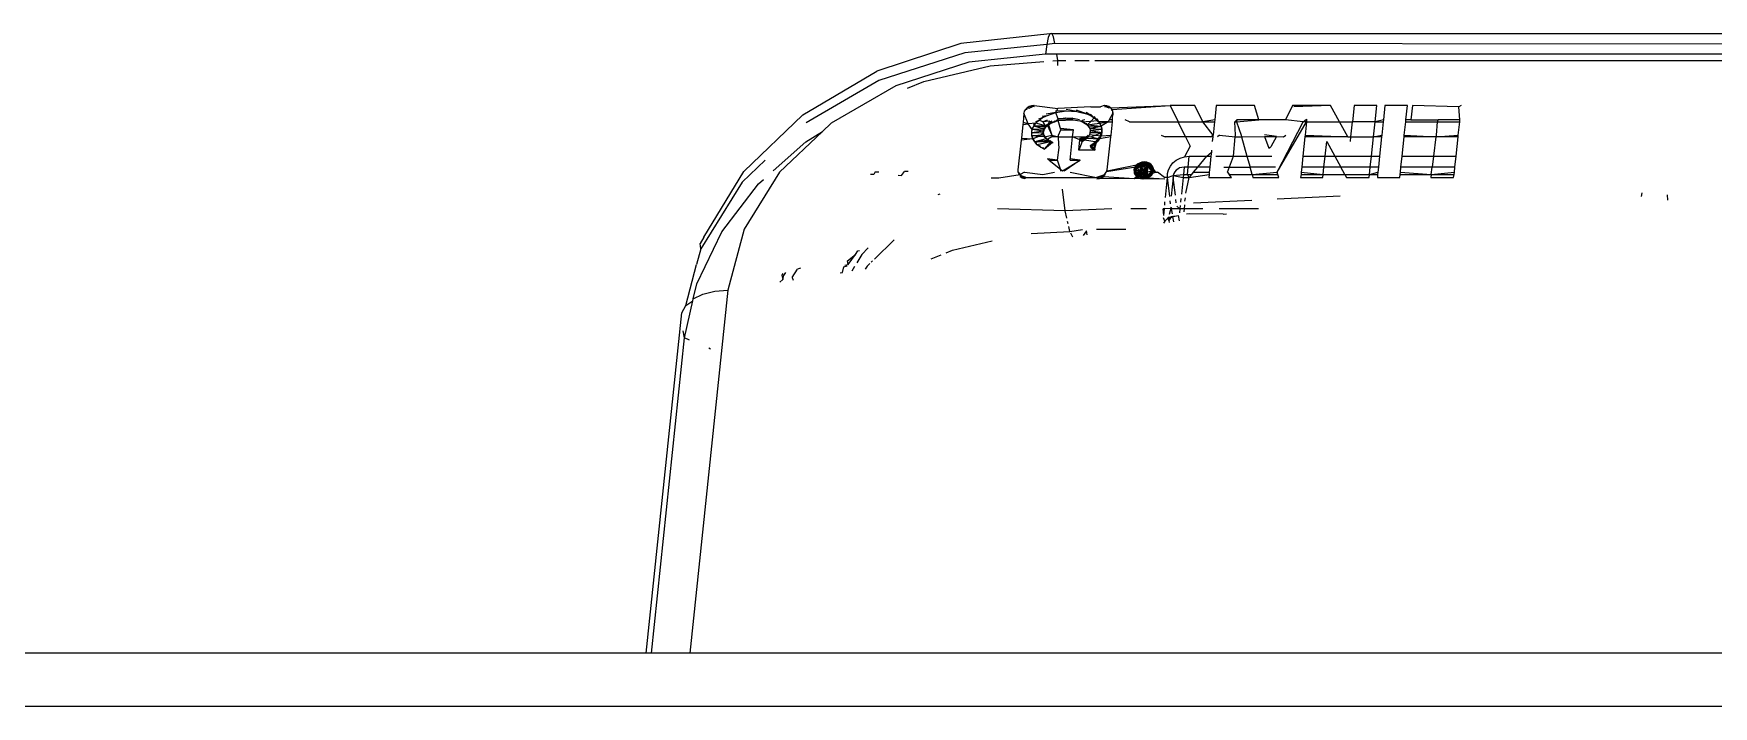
# Model space of a CAD drawing. Extents: x -4.2 to 4.2, y -5.7 to 5.7.
# Drawn here: x -3.01513 to -2.98676, y -1.44581 to -1.43443 of the extents above; entities that cross this region are included whole.
import ezdxf

# ---------------------------------------------------------------- set-up
doc = ezdxf.new("R2010")
doc.units = 0
doc.layers.get('0').update_dxf_attribs({"linetype": 'CONTINUOUS'})

msp = doc.modelspace()

# ---------------------------------------------------------------- linework, layer by layer
for p, q in [((-2.997966, -1.434437), (-2.999472, -1.434599)), ((-2.997995, -1.4345), (-2.998021, -1.434618)), ((-2.997966, -1.434437), (-2.997995, -1.4345)), ((-2.997936, -1.434433), (-2.997966, -1.434437)), ((-2.997907, -1.434488), (-2.997936, -1.434433)), ((-2.997936, -1.434433), (-2.979964, -1.434433)), ((-2.997882, -1.434598), (-2.997907, -1.434488)), ((-2.999472, -1.434599), (-3.000891, -1.435067)), ((-2.999404, -1.434758), (-3.000855, -1.435226)), ((-2.998021, -1.434618), (-2.999404, -1.434758)), ((-2.998043, -1.434782), (-2.999337, -1.434918)), ((-2.998021, -1.434618), (-2.998043, -1.434782)), ((-2.997851, -1.434782), (-2.998043, -1.434782)), ((-2.997882, -1.434598), (-2.998021, -1.434618)), ((-2.979964, -1.434618), (-2.997882, -1.434598)), ((-2.997833, -1.434888), (-2.997851, -1.434782)), ((-2.979964, -1.434782), (-2.997851, -1.434782)), ((-3.002141, -1.435805), (-3.000891, -1.435067)), ((-2.999337, -1.434918), (-3.00057, -1.435316)), ((-3.000095, -1.435245), (-2.998975, -1.434978)), ((-2.998975, -1.434978), (-2.998069, -1.434907)), ((-2.997918, -1.434895), (-2.997833, -1.434888)), ((-2.997834, -1.43497), (-2.997833, -1.434888)), ((-2.997833, -1.434888), (-2.9977, -1.434888)), ((-2.997547, -1.434888), (-2.997306, -1.434888)), ((-2.997208, -1.434888), (-2.979964, -1.434888)), ((-3.000855, -1.435226), (-3.002084, -1.43594)), ((-3.00057, -1.435316), (-3.00166, -1.43595)), ((-3.00037, -1.435358), (-3.000095, -1.435245)), ((-2.998381, -1.435715), (-2.9984, -1.435747)), ((-2.998352, -1.435688), (-2.998381, -1.435715)), ((-2.998353, -1.435717), (-2.998381, -1.435715)), ((-2.998316, -1.435667), (-2.998352, -1.435688)), ((-2.998352, -1.435688), (-2.998312, -1.435691)), ((-2.998312, -1.435691), (-2.998352, -1.435688)), ((-2.998316, -1.435667), (-2.998233, -1.43565)), ((-2.998276, -1.435654), (-2.998316, -1.435667)), ((-2.998272, -1.435678), (-2.998316, -1.435667)), ((-2.998272, -1.435678), (-2.998312, -1.435691)), ((-2.998233, -1.43565), (-2.998276, -1.435654)), ((-2.998229, -1.435673), (-2.998276, -1.435654)), ((-2.998233, -1.43565), (-2.998272, -1.435678)), ((-2.998233, -1.43565), (-2.997835, -1.4357)), ((-2.997867, -1.435766), (-2.997835, -1.4357)), ((-2.997274, -1.435673), (-2.997835, -1.4357)), ((-2.997512, -1.435749), (-2.997694, -1.435718)), ((-2.997349, -1.435789), (-2.997516, -1.435726)), ((-2.997274, -1.435673), (-2.997113, -1.435673)), ((-2.997051, -1.43565), (-2.997113, -1.435673)), ((-2.997006, -1.435678), (-2.997051, -1.43565)), ((-2.996972, -1.435667), (-2.997051, -1.43565)), ((-2.99701, -1.435654), (-2.997051, -1.43565)), ((-2.997006, -1.435678), (-2.997051, -1.43565)), ((-2.997006, -1.435678), (-2.997047, -1.435673)), ((-2.996972, -1.435667), (-2.99701, -1.435654)), ((-2.996968, -1.435691), (-2.99701, -1.435654)), ((-2.996968, -1.435691), (-2.997006, -1.435678)), ((-2.996941, -1.435688), (-2.997006, -1.435678)), ((-2.996941, -1.435688), (-2.996972, -1.435667)), ((-2.996954, -1.435691), (-2.996972, -1.435667)), ((-2.996941, -1.435688), (-2.995937, -1.43565)), ((-2.996918, -1.435715), (-2.996941, -1.435688)), ((-2.996914, -1.435739), (-2.996926, -1.435716)), ((-2.996918, -1.435715), (-2.995937, -1.43565)), ((-2.996905, -1.435747), (-2.996918, -1.435715)), ((-2.996901, -1.43577), (-2.996918, -1.435715)), ((-2.995517, -1.43565), (-2.995937, -1.43565)), ((-2.995937, -1.43565), (-2.995803, -1.435922)), ((-2.995384, -1.435922), (-2.995517, -1.43565)), ((-2.995157, -1.43565), (-2.995182, -1.435891)), ((-2.994515, -1.43565), (-2.995157, -1.43565)), ((-2.994437, -1.435891), (-2.994515, -1.43565)), ((-2.993871, -1.43565), (-2.993987, -1.435891)), ((-2.993229, -1.43565), (-2.993871, -1.43565)), ((-2.993229, -1.43565), (-2.993847, -1.435673)), ((-2.993078, -1.435922), (-2.993229, -1.43565)), ((-2.99283, -1.43565), (-2.992858, -1.435922)), ((-2.992449, -1.43565), (-2.99283, -1.43565)), ((-2.992477, -1.435922), (-2.992449, -1.43565)), ((-2.992312, -1.43565), (-2.992337, -1.435891)), ((-2.99193, -1.43565), (-2.992312, -1.43565)), ((-2.991956, -1.435891), (-2.99193, -1.43565)), ((-2.991845, -1.43565), (-2.99187, -1.435891)), ((-2.991063, -1.435673), (-2.991845, -1.43565)), ((-2.991025, -1.43565), (-2.991063, -1.435673)), ((-2.991044, -1.435891), (-2.991063, -1.435673)), ((-3.003137, -1.436762), (-3.002141, -1.435805)), ((-3.00166, -1.43595), (-3.001804, -1.436086)), ((-2.998422, -1.435968), (-2.998447, -1.436203)), ((-2.998419, -1.435937), (-2.998422, -1.435968)), ((-2.998422, -1.435968), (-2.998336, -1.435957)), ((-2.998409, -1.435781), (-2.998419, -1.435937)), ((-2.998336, -1.435957), (-2.998419, -1.435937)), ((-2.9984, -1.435747), (-2.998409, -1.435781)), ((-2.998336, -1.435957), (-2.998409, -1.435781)), ((-2.998204, -1.435949), (-2.998336, -1.435957)), ((-2.998264, -1.436053), (-2.998336, -1.435957)), ((-2.99824, -1.436), (-2.998268, -1.43603)), ((-2.998264, -1.436053), (-2.99824, -1.436)), ((-2.998204, -1.435949), (-2.998244, -1.435977)), ((-2.99824, -1.436), (-2.998204, -1.435949)), ((-2.998042, -1.435992), (-2.99824, -1.436)), ((-2.99806, -1.436048), (-2.99824, -1.436)), ((-2.998038, -1.436016), (-2.99824, -1.436)), ((-2.998155, -1.435902), (-2.998208, -1.435926)), ((-2.998204, -1.435949), (-2.998155, -1.435902)), ((-2.998042, -1.435992), (-2.998204, -1.435949)), ((-2.998096, -1.435858), (-2.998159, -1.435878)), ((-2.998155, -1.435902), (-2.998096, -1.435858)), ((-2.998123, -1.435906), (-2.998155, -1.435902)), ((-2.998079, -1.435925), (-2.998123, -1.435906)), ((-2.998027, -1.435821), (-2.9981, -1.435835)), ((-2.998096, -1.435858), (-2.998027, -1.435821)), ((-2.998013, -1.435894), (-2.998079, -1.435925)), ((-2.997974, -1.435911), (-2.998079, -1.435925)), ((-2.998042, -1.435992), (-2.998079, -1.435925)), ((-2.99806, -1.436048), (-2.998042, -1.435992)), ((-2.99806, -1.436048), (-2.998042, -1.435992)), ((-2.998042, -1.435992), (-2.997994, -1.435957)), ((-2.998042, -1.435992), (-2.998007, -1.435985)), ((-2.998038, -1.436016), (-2.998011, -1.435962)), ((-2.998038, -1.436016), (-2.998007, -1.435985)), ((-2.997867, -1.435766), (-2.998031, -1.435797)), ((-2.998027, -1.435821), (-2.997867, -1.435766)), ((-2.998007, -1.435985), (-2.997973, -1.435934)), ((-2.998007, -1.435985), (-2.997994, -1.435957)), ((-2.997969, -1.435958), (-2.998007, -1.435985)), ((-2.998007, -1.435985), (-2.997969, -1.435958)), ((-2.998007, -1.435985), (-2.997934, -1.436149)), ((-2.997974, -1.435911), (-2.997994, -1.435957)), ((-2.997994, -1.435957), (-2.997934, -1.436149)), ((-2.997974, -1.435911), (-2.99795, -1.435922)), ((-2.997974, -1.435911), (-2.997923, -1.435934)), ((-2.997969, -1.435958), (-2.997927, -1.43591)), ((-2.997969, -1.435958), (-2.997923, -1.435934)), ((-2.997923, -1.435934), (-2.997878, -1.435907)), ((-2.997923, -1.435934), (-2.997889, -1.435922)), ((-2.997889, -1.435922), (-2.997829, -1.435877)), ((-2.997889, -1.435922), (-2.997829, -1.435905)), ((-2.99769, -1.435741), (-2.997871, -1.435742)), ((-2.997867, -1.435766), (-2.99769, -1.435741)), ((-2.997829, -1.435877), (-2.997867, -1.435766)), ((-2.997575, -1.435891), (-2.997829, -1.435877)), ((-2.997829, -1.435905), (-2.997575, -1.435891)), ((-2.997782, -1.436059), (-2.997829, -1.435905)), ((-2.99782, -1.435874), (-2.997701, -1.435857)), ((-2.99758, -1.435861), (-2.99782, -1.435874)), ((-2.997755, -1.435876), (-2.997701, -1.435857)), ((-2.997701, -1.435857), (-2.99758, -1.435861)), ((-2.99769, -1.435741), (-2.997512, -1.435749)), ((-2.997683, -1.435878), (-2.99758, -1.435861)), ((-2.99758, -1.435861), (-2.997468, -1.435885)), ((-2.997575, -1.435891), (-2.997464, -1.435908)), ((-2.997512, -1.435749), (-2.997349, -1.435789)), ((-2.997464, -1.435908), (-2.99742, -1.435904)), ((-2.997464, -1.435908), (-2.99742, -1.435904)), ((-2.997464, -1.435908), (-2.997416, -1.435927)), ((-2.997379, -1.435891), (-2.99742, -1.435904)), ((-2.99742, -1.435904), (-2.997373, -1.435951)), ((-2.997416, -1.435927), (-2.997166, -1.4359)), ((-2.997416, -1.435927), (-2.997373, -1.435951)), ((-2.997416, -1.435927), (-2.997377, -1.435927)), ((-2.997373, -1.435951), (-2.997339, -1.435977)), ((-2.997373, -1.435951), (-2.997339, -1.435977)), ((-2.997373, -1.435951), (-2.997343, -1.435954)), ((-2.997278, -1.43582), (-2.997353, -1.435765)), ((-2.997349, -1.435789), (-2.997278, -1.43582)), ((-2.997339, -1.435977), (-2.997279, -1.435922)), ((-2.997339, -1.435977), (-2.997127, -1.435947)), ((-2.997339, -1.435977), (-2.997101, -1.435998)), ((-2.997339, -1.435977), (-2.997294, -1.436039)), ((-2.997339, -1.435977), (-2.997312, -1.436007)), ((-2.997312, -1.436007), (-2.997101, -1.435998)), ((-2.997312, -1.436007), (-2.997294, -1.436039)), ((-2.997294, -1.436039), (-2.997101, -1.435998)), ((-2.997217, -1.435857), (-2.997282, -1.435796)), ((-2.997279, -1.435922), (-2.997217, -1.435857)), ((-2.997278, -1.43582), (-2.997217, -1.435857)), ((-2.997166, -1.4359), (-2.997221, -1.435834)), ((-2.997217, -1.435857), (-2.997177, -1.435891)), ((-2.997177, -1.435891), (-2.997127, -1.435947)), ((-2.997149, -1.435922), (-2.997177, -1.435891)), ((-2.997127, -1.435947), (-2.99717, -1.435876)), ((-2.996983, -1.435922), (-2.997149, -1.435922)), ((-2.997101, -1.435998), (-2.997131, -1.435924)), ((-2.997127, -1.435947), (-2.996983, -1.435922)), ((-2.997127, -1.435947), (-2.997101, -1.435998)), ((-2.997088, -1.436051), (-2.997105, -1.435975)), ((-2.996983, -1.435922), (-2.997101, -1.435998)), ((-2.997101, -1.435998), (-2.997088, -1.436051)), ((-2.996966, -1.435891), (-2.996983, -1.435922)), ((-2.996983, -1.435922), (-2.996911, -1.435922)), ((-2.996903, -1.435781), (-2.996966, -1.435891)), ((-2.996908, -1.435891), (-2.996966, -1.435891)), ((-2.996935, -1.436149), (-2.996911, -1.435922)), ((-2.996911, -1.435922), (-2.996908, -1.435891)), ((-2.996908, -1.435891), (-2.996903, -1.435781)), ((-2.996903, -1.435781), (-2.996905, -1.435747)), ((-2.996899, -1.435804), (-2.996905, -1.435747)), ((-2.996623, -1.435922), (-2.996696, -1.435891)), ((-2.996623, -1.435922), (-2.995803, -1.435922)), ((-2.995803, -1.435922), (-2.995384, -1.435922)), ((-2.995676, -1.436181), (-2.995803, -1.435922)), ((-2.995182, -1.435891), (-2.995384, -1.435922)), ((-2.995384, -1.435922), (-2.995186, -1.435922)), ((-2.99521, -1.436149), (-2.995384, -1.435922)), ((-2.995186, -1.435922), (-2.99521, -1.436149)), ((-2.995182, -1.435891), (-2.995186, -1.435922)), ((-2.994846, -1.435922), (-2.994811, -1.435891)), ((-2.994846, -1.435922), (-2.994814, -1.435922)), ((-2.994835, -1.436149), (-2.994846, -1.435922)), ((-2.994814, -1.435922), (-2.994437, -1.435891)), ((-2.994811, -1.435891), (-2.994814, -1.435922)), ((-2.994814, -1.435922), (-2.994739, -1.436149)), ((-2.994437, -1.435891), (-2.994811, -1.435891)), ((-2.993987, -1.435891), (-2.994437, -1.435891)), ((-2.99413, -1.436778), (-2.993633, -1.435922)), ((-2.99413, -1.436778), (-2.993688, -1.435922)), ((-2.993688, -1.435922), (-2.993987, -1.435891)), ((-2.993688, -1.435922), (-2.993635, -1.435881)), ((-2.993633, -1.435922), (-2.993688, -1.435922)), ((-2.993633, -1.435922), (-2.993657, -1.436149)), ((-2.993635, -1.435881), (-2.993633, -1.435922)), ((-2.993633, -1.435922), (-2.993078, -1.435922)), ((-2.993078, -1.435922), (-2.992858, -1.435922)), ((-2.992935, -1.436181), (-2.993078, -1.435922)), ((-2.992885, -1.436181), (-2.992858, -1.435922)), ((-2.992477, -1.435922), (-2.992858, -1.435922)), ((-2.992504, -1.436181), (-2.992477, -1.435922)), ((-2.992337, -1.435891), (-2.992477, -1.435922)), ((-2.992477, -1.435922), (-2.99234, -1.435922)), ((-2.99234, -1.435922), (-2.992364, -1.436149)), ((-2.992337, -1.435891), (-2.99234, -1.435922)), ((-2.991983, -1.436149), (-2.991959, -1.435922)), ((-2.991959, -1.435922), (-2.991956, -1.435891)), ((-2.991959, -1.435922), (-2.991867, -1.435927)), ((-2.99187, -1.435891), (-2.991956, -1.435891)), ((-2.99187, -1.435891), (-2.991413, -1.435891)), ((-2.991867, -1.435927), (-2.991429, -1.435927)), ((-2.991429, -1.435927), (-2.991445, -1.436149)), ((-2.991413, -1.435891), (-2.991429, -1.435927)), ((-2.991429, -1.435927), (-2.991047, -1.435922)), ((-2.991044, -1.435891), (-2.991413, -1.435891)), ((-2.991071, -1.436149), (-2.991047, -1.435922)), ((-2.991047, -1.435922), (-2.991044, -1.435891)), ((-3.002639, -1.436752), (-3.00209, -1.436263)), ((-3.001804, -1.436086), (-3.002532, -1.436775)), ((-3.00209, -1.436263), (-3.001804, -1.436086)), ((-2.99845, -1.436234), (-2.998509, -1.436734)), ((-2.998447, -1.436203), (-2.99845, -1.436234)), ((-2.998254, -1.436214), (-2.99845, -1.436234)), ((-2.998447, -1.436203), (-2.998254, -1.436214)), ((-2.998264, -1.436053), (-2.998278, -1.436084)), ((-2.998278, -1.436084), (-2.998275, -1.436138)), ((-2.998274, -1.436108), (-2.998275, -1.436138)), ((-2.998274, -1.436108), (-2.998264, -1.436053)), ((-2.998073, -1.436081), (-2.998274, -1.436108)), ((-2.998271, -1.436162), (-2.998274, -1.436108)), ((-2.998076, -1.436115), (-2.998274, -1.436108)), ((-2.998071, -1.436149), (-2.998271, -1.436162)), ((-2.998254, -1.436214), (-2.998271, -1.436162)), ((-2.998152, -1.436172), (-2.998271, -1.436162)), ((-2.998271, -1.436162), (-2.998258, -1.436191)), ((-2.99806, -1.436048), (-2.998264, -1.436053)), ((-2.998073, -1.436081), (-2.998264, -1.436053)), ((-2.998152, -1.436172), (-2.998254, -1.436214)), ((-2.998224, -1.436264), (-2.998254, -1.436214)), ((-2.998254, -1.436214), (-2.998228, -1.436241)), ((-2.998032, -1.436211), (-2.998224, -1.436264)), ((-2.997999, -1.436239), (-2.998224, -1.436264)), ((-2.997959, -1.436263), (-2.998224, -1.436264)), ((-2.998181, -1.436311), (-2.998224, -1.436264)), ((-2.998224, -1.436264), (-2.998185, -1.436287)), ((-2.997959, -1.436263), (-2.998181, -1.436311)), ((-2.998076, -1.436115), (-2.998152, -1.436172)), ((-2.998056, -1.436181), (-2.998152, -1.436172)), ((-2.998071, -1.436149), (-2.99808, -1.436092)), ((-2.998076, -1.436115), (-2.998077, -1.436058)), ((-2.998076, -1.436115), (-2.99806, -1.436048)), ((-2.998076, -1.436115), (-2.998073, -1.436081)), ((-2.998056, -1.436181), (-2.998076, -1.436115)), ((-2.998071, -1.436149), (-2.998076, -1.436115)), ((-2.998056, -1.436181), (-2.998075, -1.436125)), ((-2.998073, -1.436081), (-2.998064, -1.436024)), ((-2.998073, -1.436081), (-2.99806, -1.436048)), ((-2.998056, -1.436181), (-2.998071, -1.436149)), ((-2.998063, -1.436387), (-2.997916, -1.43626)), ((-2.997959, -1.436263), (-2.998063, -1.436387)), ((-2.99806, -1.436048), (-2.998038, -1.436016)), ((-2.998032, -1.436211), (-2.99806, -1.436157)), ((-2.998056, -1.436181), (-2.997934, -1.436149)), ((-2.998032, -1.436211), (-2.998056, -1.436181)), ((-2.998032, -1.436211), (-2.998056, -1.436181)), ((-2.997999, -1.436239), (-2.998036, -1.436188)), ((-2.998003, -1.436215), (-2.998032, -1.436211)), ((-2.997999, -1.436239), (-2.998032, -1.436211)), ((-2.997937, -1.436181), (-2.998003, -1.436215)), ((-2.997959, -1.436263), (-2.998003, -1.436215)), ((-2.997959, -1.436263), (-2.998003, -1.436215)), ((-2.997959, -1.436263), (-2.997999, -1.436239)), ((-2.997912, -1.436284), (-2.997963, -1.43624)), ((-2.997912, -1.436284), (-2.997959, -1.436263)), ((-2.997912, -1.436284), (-2.997959, -1.436263)), ((-2.997934, -1.436149), (-2.997937, -1.436181)), ((-2.997821, -1.436181), (-2.997937, -1.436181)), ((-2.997934, -1.436149), (-2.997821, -1.436181)), ((-2.997821, -1.436149), (-2.997782, -1.436059)), ((-2.997821, -1.436181), (-2.997821, -1.436149)), ((-2.997817, -1.436306), (-2.997821, -1.436181)), ((-2.997821, -1.436181), (-2.997583, -1.436181)), ((-2.99757, -1.436059), (-2.997786, -1.436035)), ((-2.997782, -1.436059), (-2.99757, -1.436059)), ((-2.997624, -1.436571), (-2.997583, -1.436181)), ((-2.997583, -1.436181), (-2.99757, -1.436059)), ((-2.997583, -1.436181), (-2.997315, -1.436172)), ((-2.997462, -1.43623), (-2.997583, -1.436181)), ((-2.99748, -1.436402), (-2.997462, -1.43623)), ((-2.997423, -1.436257), (-2.99748, -1.436402)), ((-2.997347, -1.436179), (-2.997466, -1.436207)), ((-2.997423, -1.436257), (-2.997466, -1.436207)), ((-2.997427, -1.436233), (-2.997466, -1.436207)), ((-2.997384, -1.436208), (-2.997466, -1.436207)), ((-2.997462, -1.43623), (-2.997423, -1.436257)), ((-2.997462, -1.43623), (-2.997423, -1.436257)), ((-2.997384, -1.436208), (-2.997427, -1.436233)), ((-2.99738, -1.436231), (-2.997427, -1.436233)), ((-2.997423, -1.436257), (-2.99738, -1.436231)), ((-2.99738, -1.436231), (-2.997423, -1.436257)), ((-2.997347, -1.436179), (-2.997384, -1.436208)), ((-2.997343, -1.436203), (-2.997384, -1.436208)), ((-2.99738, -1.436231), (-2.997315, -1.436172)), ((-2.997343, -1.436203), (-2.99738, -1.436231)), ((-2.99738, -1.436231), (-2.99717, -1.436263)), ((-2.997319, -1.436148), (-2.997347, -1.436179)), ((-2.997315, -1.436172), (-2.997347, -1.436179)), ((-2.997315, -1.436172), (-2.997343, -1.436203)), ((-2.997343, -1.436203), (-2.99713, -1.436213)), ((-2.997296, -1.436139), (-2.997315, -1.436172)), ((-2.997296, -1.436139), (-2.997315, -1.436172)), ((-2.997315, -1.436172), (-2.997276, -1.436181)), ((-2.997285, -1.436072), (-2.997296, -1.436139)), ((-2.997286, -1.436106), (-2.997296, -1.436139)), ((-2.997296, -1.436139), (-2.9972, -1.436149)), ((-2.997294, -1.436039), (-2.997088, -1.436051)), ((-2.997294, -1.436039), (-2.997285, -1.436072)), ((-2.997294, -1.436039), (-2.997285, -1.436072)), ((-2.997288, -1.436327), (-2.997226, -1.436286)), ((-2.997285, -1.436072), (-2.997286, -1.436106)), ((-2.997286, -1.436106), (-2.997088, -1.436106)), ((-2.997285, -1.436072), (-2.997088, -1.436051)), ((-2.997285, -1.436072), (-2.997088, -1.436106)), ((-2.997284, -1.436351), (-2.997226, -1.436286)), ((-2.997276, -1.436181), (-2.9972, -1.436149)), ((-2.997276, -1.436181), (-2.99713, -1.436213)), ((-2.997226, -1.436286), (-2.997174, -1.436239)), ((-2.997226, -1.436286), (-2.997213, -1.436378)), ((-2.997222, -1.436309), (-2.997174, -1.436239)), ((-2.99717, -1.436263), (-2.997222, -1.436309)), ((-2.997174, -1.436239), (-2.997213, -1.436378)), ((-2.9972, -1.436149), (-2.997088, -1.436106)), ((-2.9972, -1.436149), (-2.997102, -1.43616)), ((-2.997174, -1.436239), (-2.997134, -1.436189)), ((-2.99717, -1.436263), (-2.997134, -1.436189)), ((-2.99713, -1.436213), (-2.99717, -1.436263)), ((-2.99713, -1.436213), (-2.997106, -1.436136)), ((-2.997102, -1.43616), (-2.99713, -1.436213)), ((-2.996938, -1.436181), (-2.99713, -1.436213)), ((-2.997106, -1.436136), (-2.997092, -1.436082)), ((-2.997102, -1.43616), (-2.997092, -1.436082)), ((-2.997088, -1.436106), (-2.997102, -1.43616)), ((-2.997102, -1.43616), (-2.996935, -1.436149)), ((-2.997088, -1.436106), (-2.997092, -1.436028)), ((-2.997088, -1.436051), (-2.997088, -1.436106)), ((-2.997002, -1.436734), (-2.996938, -1.436181)), ((-2.996938, -1.436181), (-2.996935, -1.436149)), ((-2.996091, -1.436149), (-2.996018, -1.436181)), ((-2.995676, -1.436181), (-2.996018, -1.436181)), ((-2.995676, -1.436181), (-2.995599, -1.436338)), ((-2.995257, -1.436181), (-2.995676, -1.436181)), ((-2.995257, -1.436181), (-2.99521, -1.436149)), ((-2.995213, -1.436181), (-2.995257, -1.436181)), ((-2.995221, -1.436255), (-2.995213, -1.436181)), ((-2.995213, -1.436181), (-2.99521, -1.436149)), ((-2.995102, -1.436149), (-2.995137, -1.436181)), ((-2.995102, -1.436149), (-2.994838, -1.436181)), ((-2.994869, -1.436506), (-2.994838, -1.436181)), ((-2.994838, -1.436181), (-2.994835, -1.436149)), ((-2.994838, -1.436181), (-2.99473, -1.436181)), ((-2.994739, -1.436149), (-2.99473, -1.436181)), ((-2.99473, -1.436181), (-2.994342, -1.43617)), ((-2.99473, -1.436181), (-2.994639, -1.436506)), ((-2.994142, -1.43617), (-2.994345, -1.436147)), ((-2.994342, -1.43617), (-2.994142, -1.43617)), ((-2.994342, -1.43617), (-2.994269, -1.436368)), ((-2.994142, -1.43617), (-2.994239, -1.436345)), ((-2.994142, -1.43617), (-2.994025, -1.436181)), ((-2.994025, -1.436181), (-2.993984, -1.436149)), ((-2.99366, -1.436181), (-2.993694, -1.436506)), ((-2.993657, -1.436149), (-2.99366, -1.436181)), ((-2.992935, -1.436181), (-2.99366, -1.436181)), ((-2.993657, -1.436149), (-2.992935, -1.436181)), ((-2.993319, -1.436506), (-2.993293, -1.436259)), ((-2.993293, -1.436259), (-2.993156, -1.436506)), ((-2.992935, -1.436181), (-2.992885, -1.436181)), ((-2.992893, -1.436255), (-2.992885, -1.436181)), ((-2.992885, -1.436181), (-2.992504, -1.436181)), ((-2.992538, -1.436506), (-2.992504, -1.436181)), ((-2.992504, -1.436181), (-2.992364, -1.436149)), ((-2.992367, -1.436181), (-2.992504, -1.436181)), ((-2.992367, -1.436181), (-2.992401, -1.436506)), ((-2.992364, -1.436149), (-2.992367, -1.436181)), ((-2.99202, -1.436506), (-2.991986, -1.436181)), ((-2.991986, -1.436181), (-2.991983, -1.436149)), ((-2.991449, -1.436181), (-2.991986, -1.436181)), ((-2.991983, -1.436149), (-2.991449, -1.436181)), ((-2.991449, -1.436181), (-2.991489, -1.436506)), ((-2.991449, -1.436181), (-2.991071, -1.436149)), ((-2.991445, -1.436149), (-2.991449, -1.436181)), ((-2.991074, -1.436181), (-2.991449, -1.436181)), ((-2.991108, -1.436506), (-2.991074, -1.436181)), ((-2.991074, -1.436181), (-2.991071, -1.436149)), ((-3.002775, -1.436575), (-3.003163, -1.436942)), ((-2.998127, -1.436352), (-2.998181, -1.436311)), ((-2.998181, -1.436311), (-2.998131, -1.436328)), ((-2.998063, -1.436387), (-2.998127, -1.436352)), ((-2.998127, -1.436352), (-2.998067, -1.436364)), ((-2.99798, -1.436571), (-2.998009, -1.436548)), ((-2.997836, -1.436571), (-2.998009, -1.436548)), ((-2.99798, -1.436571), (-2.997836, -1.436571)), ((-2.99798, -1.436571), (-2.997787, -1.436727)), ((-2.997836, -1.436571), (-2.997813, -1.436356)), ((-2.997787, -1.436727), (-2.997836, -1.436571)), ((-2.997813, -1.436356), (-2.997817, -1.436306)), ((-2.997755, -1.436753), (-2.997454, -1.436571)), ((-2.997454, -1.436571), (-2.997726, -1.436758)), ((-2.997454, -1.436571), (-2.997628, -1.436548)), ((-2.997624, -1.436571), (-2.997454, -1.436571)), ((-2.997209, -1.436402), (-2.99748, -1.436402)), ((-2.997209, -1.436402), (-2.997288, -1.436327)), ((-2.997213, -1.436378), (-2.997288, -1.436327)), ((-2.997222, -1.436309), (-2.997284, -1.436351)), ((-2.997284, -1.436351), (-2.997209, -1.436402)), ((-2.997222, -1.436309), (-2.997209, -1.436402)), ((-2.995889, -1.43662), (-2.995834, -1.436574)), ((-2.995834, -1.436574), (-2.995767, -1.436537)), ((-2.995767, -1.436537), (-2.995692, -1.436514)), ((-2.995599, -1.436338), (-2.995692, -1.436514)), ((-2.995692, -1.436514), (-2.995614, -1.436506)), ((-2.995632, -1.436691), (-2.995614, -1.436506)), ((-2.995614, -1.436506), (-2.995319, -1.436506)), ((-2.99547, -1.436691), (-2.995319, -1.436506)), ((-2.995319, -1.436506), (-2.99524, -1.436438)), ((-2.995319, -1.436506), (-2.995247, -1.436506)), ((-2.995247, -1.436506), (-2.995266, -1.436691)), ((-2.99524, -1.436438), (-2.995247, -1.436506)), ((-2.995236, -1.436406), (-2.99524, -1.436438)), ((-2.995163, -1.436506), (-2.994869, -1.436506)), ((-2.994966, -1.436778), (-2.994869, -1.436506)), ((-2.994869, -1.436506), (-2.994639, -1.436506)), ((-2.994639, -1.436506), (-2.994222, -1.436506)), ((-2.994639, -1.436506), (-2.994588, -1.436691)), ((-2.994269, -1.436368), (-2.994239, -1.436345)), ((-2.993694, -1.436506), (-2.993713, -1.436691)), ((-2.993694, -1.436506), (-2.993319, -1.436506)), ((-2.993339, -1.436691), (-2.993319, -1.436506)), ((-2.993319, -1.436506), (-2.993156, -1.436506)), ((-2.993156, -1.436506), (-2.992538, -1.436506)), ((-2.993156, -1.436506), (-2.993053, -1.436691)), ((-2.992558, -1.436691), (-2.992538, -1.436506)), ((-2.992538, -1.436506), (-2.992401, -1.436506)), ((-2.992401, -1.436506), (-2.99242, -1.436691)), ((-2.992039, -1.436691), (-2.99202, -1.436506)), ((-2.99202, -1.436506), (-2.991489, -1.436506)), ((-2.991489, -1.436506), (-2.991512, -1.436691)), ((-2.991489, -1.436506), (-2.991108, -1.436506)), ((-2.991127, -1.436691), (-2.991108, -1.436506)), ((-3.003811, -1.437874), (-3.003137, -1.436762)), ((-3.002532, -1.436775), (-3.003127, -1.437737)), ((-3.000937, -1.436817), (-3.000998, -1.436815)), ((-3.000916, -1.436768), (-3.000937, -1.436817)), ((-3.000916, -1.436768), (-3.000853, -1.436768)), ((-3.00053, -1.436828), (-3.00047, -1.436829)), ((-3.00047, -1.436829), (-3.000423, -1.436766)), ((-3.00036, -1.436766), (-3.000423, -1.436766)), ((-2.99883, -1.436872), (-2.99847, -1.436813)), ((-2.998509, -1.436734), (-2.998507, -1.436768)), ((-2.998507, -1.436768), (-2.998494, -1.436799)), ((-2.998507, -1.436768), (-2.99847, -1.436813)), ((-2.998494, -1.436799), (-2.99847, -1.436813)), ((-2.998494, -1.436799), (-2.998471, -1.436826)), ((-2.998471, -1.436826), (-2.99836, -1.436865)), ((-2.998471, -1.436826), (-2.99844, -1.436847)), ((-2.998395, -1.436778), (-2.99847, -1.436813)), ((-2.99847, -1.436813), (-2.998467, -1.43685)), ((-2.99847, -1.436813), (-2.998436, -1.436871)), ((-2.998467, -1.43685), (-2.99844, -1.436847)), ((-2.998467, -1.43685), (-2.998436, -1.436871)), ((-2.99844, -1.436847), (-2.99836, -1.436865)), ((-2.99844, -1.436847), (-2.998402, -1.43686)), ((-2.998436, -1.436871), (-2.998402, -1.43686)), ((-2.998436, -1.436871), (-2.99836, -1.436865)), ((-2.998402, -1.43686), (-2.99836, -1.436865)), ((-2.998398, -1.436884), (-2.99836, -1.436865)), ((-2.998398, -1.436884), (-2.99836, -1.436865)), ((-2.998395, -1.436778), (-2.998084, -1.436813)), ((-2.99836, -1.436865), (-2.997178, -1.436865)), ((-2.998084, -1.436813), (-2.997891, -1.436778)), ((-2.997785, -1.436758), (-2.997787, -1.436727)), ((-2.997787, -1.436727), (-2.997755, -1.436753)), ((-2.997626, -1.436778), (-2.997178, -1.436865)), ((-2.99706, -1.436826), (-2.997178, -1.436865)), ((-2.997095, -1.436847), (-2.997178, -1.436865)), ((-2.997178, -1.436865), (-2.997136, -1.43686)), ((-2.997132, -1.436884), (-2.997178, -1.436865)), ((-2.997132, -1.436884), (-2.997178, -1.436865)), ((-2.997136, -1.43686), (-2.997095, -1.436847)), ((-2.997091, -1.436871), (-2.997136, -1.43686)), ((-2.997095, -1.436847), (-2.99706, -1.436826)), ((-2.997056, -1.43685), (-2.997095, -1.436847)), ((-2.997091, -1.436871), (-2.997056, -1.43685)), ((-2.99706, -1.436826), (-2.997031, -1.436799)), ((-2.997027, -1.436823), (-2.99706, -1.436826)), ((-2.997056, -1.43685), (-2.997031, -1.436799)), ((-2.997056, -1.43685), (-2.996544, -1.436884)), ((-2.997031, -1.436799), (-2.997012, -1.436768)), ((-2.996515, -1.436692), (-2.997012, -1.436768)), ((-2.997012, -1.436768), (-2.997002, -1.436734)), ((-2.996451, -1.436644), (-2.996998, -1.436757)), ((-2.996539, -1.4367), (-2.996548, -1.436734)), ((-2.996513, -1.436706), (-2.996548, -1.436734)), ((-2.996518, -1.436762), (-2.996548, -1.436734)), ((-2.996548, -1.436734), (-2.996546, -1.436768)), ((-2.996546, -1.436768), (-2.996508, -1.436788)), ((-2.996546, -1.436768), (-2.996533, -1.436799)), ((-2.996535, -1.436723), (-2.996544, -1.436757)), ((-2.996544, -1.436757), (-2.996542, -1.436791)), ((-2.996544, -1.436884), (-2.996506, -1.43685)), ((-2.996542, -1.436791), (-2.996529, -1.436823)), ((-2.996519, -1.436668), (-2.996539, -1.4367)), ((-2.996539, -1.4367), (-2.996496, -1.43668)), ((-2.996515, -1.436692), (-2.996535, -1.436723)), ((-2.996533, -1.436799), (-2.996489, -1.43681)), ((-2.996533, -1.436799), (-2.99651, -1.436826)), ((-2.996529, -1.436823), (-2.996506, -1.43685)), ((-2.996513, -1.436706), (-2.99652, -1.436734)), ((-2.99652, -1.436734), (-2.996514, -1.436785)), ((-2.99652, -1.436734), (-2.996518, -1.436762)), ((-2.996491, -1.436641), (-2.996519, -1.436668)), ((-2.996519, -1.436668), (-2.996473, -1.436657)), ((-2.996519, -1.436668), (-2.996487, -1.436665)), ((-2.996518, -1.436762), (-2.996504, -1.436811)), ((-2.996518, -1.436762), (-2.996508, -1.436788)), ((-2.996513, -1.436706), (-2.996516, -1.436757)), ((-2.996509, -1.436729), (-2.996516, -1.436757)), ((-2.996439, -1.436762), (-2.996516, -1.436757)), ((-2.996516, -1.436757), (-2.996514, -1.436785)), ((-2.996421, -1.436771), (-2.996516, -1.436757)), ((-2.996487, -1.436665), (-2.996515, -1.436692)), ((-2.996514, -1.436785), (-2.996439, -1.436762)), ((-2.996455, -1.436783), (-2.996514, -1.436785)), ((-2.996514, -1.436785), (-2.996504, -1.436811)), ((-2.996496, -1.43668), (-2.996513, -1.436706)), ((-2.99651, -1.436826), (-2.996463, -1.436828)), ((-2.99651, -1.436826), (-2.996478, -1.436847)), ((-2.996496, -1.43668), (-2.996509, -1.436729)), ((-2.996492, -1.436703), (-2.996509, -1.436729)), ((-2.996509, -1.436729), (-2.996421, -1.436771)), ((-2.996508, -1.436788), (-2.996485, -1.436834)), ((-2.996508, -1.436788), (-2.996489, -1.43681)), ((-2.996478, -1.436847), (-2.996506, -1.43685)), ((-2.996506, -1.43685), (-2.996475, -1.436871)), ((-2.996504, -1.436811), (-2.996455, -1.436783)), ((-2.996432, -1.436804), (-2.996504, -1.436811)), ((-2.996454, -1.436804), (-2.996504, -1.436811)), ((-2.996504, -1.436811), (-2.996485, -1.436834)), ((-2.996473, -1.436657), (-2.996496, -1.43668)), ((-2.996473, -1.436657), (-2.996492, -1.436703)), ((-2.996469, -1.436681), (-2.996492, -1.436703)), ((-2.996492, -1.436703), (-2.996449, -1.436688)), ((-2.996492, -1.436703), (-2.996421, -1.436771)), ((-2.996455, -1.436621), (-2.996491, -1.436641)), ((-2.996491, -1.436641), (-2.996443, -1.43664)), ((-2.996491, -1.436641), (-2.996451, -1.436644)), ((-2.996489, -1.43681), (-2.996459, -1.436851)), ((-2.996489, -1.43681), (-2.996463, -1.436828)), ((-2.99641, -1.436631), (-2.996487, -1.436665)), ((-2.996451, -1.436644), (-2.996487, -1.436665)), ((-2.996485, -1.436834), (-2.996432, -1.436804)), ((-2.996415, -1.436813), (-2.996485, -1.436834)), ((-2.996431, -1.436825), (-2.996485, -1.436834)), ((-2.996485, -1.436834), (-2.996459, -1.436851)), ((-2.996478, -1.436847), (-2.996431, -1.436838)), ((-2.996478, -1.436847), (-2.996441, -1.43686)), ((-2.996441, -1.43686), (-2.996475, -1.436871)), ((-2.996443, -1.43664), (-2.996473, -1.436657)), ((-2.996443, -1.43664), (-2.996469, -1.436681)), ((-2.996439, -1.436663), (-2.996469, -1.436681)), ((-2.996469, -1.436681), (-2.996423, -1.436688)), ((-2.996463, -1.436828), (-2.996427, -1.436862)), ((-2.996463, -1.436828), (-2.996431, -1.436838)), ((-2.99646, -1.436772), (-2.996433, -1.436754)), ((-2.99646, -1.436772), (-2.996429, -1.436787)), ((-2.996454, -1.436804), (-2.99646, -1.436772)), ((-2.996432, -1.436804), (-2.99646, -1.436772)), ((-2.996459, -1.436851), (-2.996415, -1.436813)), ((-2.996459, -1.436851), (-2.996427, -1.436862)), ((-2.996414, -1.436607), (-2.996455, -1.436621)), ((-2.996455, -1.436621), (-2.996409, -1.436629)), ((-2.996455, -1.436621), (-2.99641, -1.436631)), ((-2.996427, -1.436733), (-2.996455, -1.436751)), ((-2.996455, -1.436751), (-2.996414, -1.436745)), ((-2.996455, -1.436783), (-2.996455, -1.436751)), ((-2.996439, -1.436762), (-2.996455, -1.436783)), ((-2.996453, -1.436664), (-2.996405, -1.436727)), ((-2.996453, -1.436664), (-2.996427, -1.436733)), ((-2.996421, -1.436771), (-2.996453, -1.436664)), ((-2.99641, -1.436631), (-2.996451, -1.436644)), ((-2.996449, -1.436688), (-2.996427, -1.436664)), ((-2.996449, -1.436688), (-2.996421, -1.436771)), ((-2.996409, -1.436629), (-2.996443, -1.43664)), ((-2.996441, -1.43686), (-2.996397, -1.436842)), ((-2.996441, -1.43686), (-2.996399, -1.436865)), ((-2.996409, -1.436629), (-2.996439, -1.436663)), ((-2.996405, -1.436653), (-2.996439, -1.436663)), ((-2.996305, -1.436663), (-2.996439, -1.436663)), ((-2.996439, -1.436663), (-2.996333, -1.436688)), ((-2.996439, -1.436663), (-2.996423, -1.436688)), ((-2.996439, -1.436762), (-2.996427, -1.436733)), ((-2.996439, -1.436772), (-2.996432, -1.436804)), ((-2.996399, -1.436865), (-2.996437, -1.436884)), ((-2.996433, -1.436754), (-2.996434, -1.436786)), ((-2.996434, -1.436786), (-2.996341, -1.436768)), ((-2.996434, -1.436786), (-2.996346, -1.436813)), ((-2.996432, -1.436804), (-2.996346, -1.436813)), ((-2.996431, -1.436825), (-2.996429, -1.436787)), ((-2.996431, -1.436838), (-2.996393, -1.436866)), ((-2.996431, -1.436838), (-2.996397, -1.436842)), ((-2.996429, -1.436787), (-2.996415, -1.436813)), ((-2.996429, -1.436787), (-2.99635, -1.43679)), ((-2.996405, -1.436727), (-2.996427, -1.436664)), ((-2.996421, -1.436771), (-2.996427, -1.436733)), ((-2.996427, -1.436862), (-2.996415, -1.436813)), ((-2.996427, -1.436862), (-2.996358, -1.436862)), ((-2.996427, -1.436862), (-2.996393, -1.436866)), ((-2.996401, -1.43675), (-2.996423, -1.436688)), ((-2.996423, -1.436688), (-2.996405, -1.436727)), ((-2.996423, -1.436688), (-2.996333, -1.436688)), ((-2.996421, -1.436771), (-2.996414, -1.436745)), ((-2.996421, -1.436771), (-2.996341, -1.436768)), ((-2.996417, -1.436805), (-2.99635, -1.43679)), ((-2.996417, -1.436805), (-2.99633, -1.436805)), ((-2.996326, -1.436828), (-2.996417, -1.436805)), ((-2.996415, -1.436813), (-2.99635, -1.43679)), ((-2.996346, -1.436813), (-2.996415, -1.436813)), ((-2.996415, -1.436813), (-2.996326, -1.436828)), ((-2.996358, -1.436862), (-2.996415, -1.436813)), ((-2.996324, -1.436851), (-2.996415, -1.436813)), ((-2.996372, -1.436603), (-2.996414, -1.436607)), ((-2.996414, -1.436607), (-2.996374, -1.436625)), ((-2.996414, -1.436607), (-2.996368, -1.436627)), ((-2.996341, -1.436768), (-2.996414, -1.436745)), ((-2.996345, -1.436745), (-2.996414, -1.436745)), ((-2.996368, -1.436627), (-2.99641, -1.436631)), ((-2.996374, -1.436625), (-2.996409, -1.436629)), ((-2.996374, -1.436625), (-2.996405, -1.436653)), ((-2.99637, -1.436649), (-2.996405, -1.436653)), ((-2.996305, -1.436663), (-2.996405, -1.436653)), ((-2.996336, -1.436653), (-2.996405, -1.436653)), ((-2.996405, -1.436727), (-2.996345, -1.436745)), ((-2.996343, -1.436727), (-2.996405, -1.436727)), ((-2.996333, -1.436688), (-2.996401, -1.43675)), ((-2.996401, -1.43675), (-2.996343, -1.436727)), ((-2.996339, -1.43675), (-2.996401, -1.43675)), ((-2.996399, -1.436865), (-2.996357, -1.43686)), ((-2.996397, -1.436842), (-2.996362, -1.436838)), ((-2.996397, -1.436842), (-2.996358, -1.436862)), ((-2.996357, -1.43686), (-2.996397, -1.436842)), ((-2.996395, -1.436888), (-2.996326, -1.436828)), ((-2.996357, -1.43686), (-2.996395, -1.436888)), ((-2.996393, -1.436866), (-2.996358, -1.436862)), ((-2.99633, -1.436607), (-2.996374, -1.436625)), ((-2.99634, -1.436629), (-2.996374, -1.436625)), ((-2.99633, -1.436607), (-2.996372, -1.436603)), ((-2.996372, -1.436603), (-2.996326, -1.436631)), ((-2.99634, -1.436629), (-2.99637, -1.436649)), ((-2.996336, -1.436653), (-2.99637, -1.436649)), ((-2.996326, -1.436631), (-2.996368, -1.436627)), ((-2.996362, -1.436838), (-2.996328, -1.436828)), ((-2.996362, -1.436838), (-2.996324, -1.436851)), ((-2.996316, -1.436847), (-2.996362, -1.436838)), ((-2.996358, -1.436862), (-2.996324, -1.436851)), ((-2.996357, -1.43686), (-2.996316, -1.436847)), ((-2.996316, -1.436847), (-2.996353, -1.436884)), ((-2.99635, -1.43679), (-2.996345, -1.436745)), ((-2.996346, -1.436813), (-2.996345, -1.436745)), ((-2.996341, -1.436768), (-2.996346, -1.436813)), ((-2.996345, -1.436745), (-2.99633, -1.436805)), ((-2.996315, -1.436664), (-2.996343, -1.436727)), ((-2.996337, -1.436664), (-2.996343, -1.436727)), ((-2.99633, -1.436805), (-2.996343, -1.436727)), ((-2.996293, -1.436621), (-2.99634, -1.436629)), ((-2.996309, -1.43664), (-2.99634, -1.436629)), ((-2.996339, -1.43675), (-2.996337, -1.436664)), ((-2.996333, -1.436688), (-2.996339, -1.43675)), ((-2.996309, -1.43664), (-2.996336, -1.436653)), ((-2.996305, -1.436663), (-2.996336, -1.436653)), ((-2.996305, -1.436663), (-2.996333, -1.436688)), ((-2.996333, -1.436688), (-2.996315, -1.436664)), ((-2.996293, -1.436621), (-2.99633, -1.436607)), ((-2.99633, -1.436607), (-2.996289, -1.436644)), ((-2.99633, -1.436805), (-2.996315, -1.436664)), ((-2.996311, -1.436688), (-2.99633, -1.436805)), ((-2.996328, -1.436828), (-2.996299, -1.43681)), ((-2.996281, -1.436826), (-2.996328, -1.436828)), ((-2.996328, -1.436828), (-2.996295, -1.436834)), ((-2.996289, -1.436644), (-2.996326, -1.436631)), ((-2.996326, -1.436828), (-2.99632, -1.436778)), ((-2.996255, -1.436785), (-2.996326, -1.436828)), ((-2.996271, -1.436811), (-2.996326, -1.436828)), ((-2.996326, -1.436828), (-2.996277, -1.43685)), ((-2.996295, -1.436834), (-2.996326, -1.436828)), ((-2.996324, -1.436851), (-2.996295, -1.436834)), ((-2.99632, -1.436778), (-2.996311, -1.436688)), ((-2.996247, -1.436757), (-2.99632, -1.436778)), ((-2.996316, -1.436847), (-2.996281, -1.436826)), ((-2.996281, -1.436826), (-2.996312, -1.436871)), ((-2.996312, -1.436871), (-2.996277, -1.43685)), ((-2.996279, -1.436681), (-2.996311, -1.436688)), ((-2.996247, -1.436757), (-2.996311, -1.436688)), ((-2.996249, -1.436729), (-2.996311, -1.436688)), ((-2.99626, -1.436703), (-2.996311, -1.436688)), ((-2.996283, -1.436657), (-2.996309, -1.43664)), ((-2.996261, -1.436641), (-2.996309, -1.43664)), ((-2.996279, -1.436681), (-2.996305, -1.436663)), ((-2.996299, -1.43681), (-2.996275, -1.436788)), ((-2.996252, -1.436799), (-2.996299, -1.43681)), ((-2.996299, -1.43681), (-2.996271, -1.436811)), ((-2.996295, -1.436834), (-2.996271, -1.436811)), ((-2.996261, -1.436641), (-2.996293, -1.436621)), ((-2.996293, -1.436621), (-2.996257, -1.436665)), ((-2.996257, -1.436665), (-2.996289, -1.436644)), ((-2.996264, -1.43668), (-2.996283, -1.436657)), ((-2.996238, -1.436668), (-2.996283, -1.436657)), ((-2.996281, -1.436826), (-2.996252, -1.436799)), ((-2.99626, -1.436703), (-2.996279, -1.436681)), ((-2.996252, -1.436799), (-2.996277, -1.43685)), ((-2.996277, -1.43685), (-2.996248, -1.436823)), ((-2.996275, -1.436788), (-2.996259, -1.436762)), ((-2.996233, -1.436768), (-2.996275, -1.436788)), ((-2.996271, -1.436811), (-2.996255, -1.436785)), ((-2.996253, -1.436706), (-2.996264, -1.43668)), ((-2.996225, -1.4367), (-2.996264, -1.43668)), ((-2.996238, -1.436668), (-2.996261, -1.436641)), ((-2.996261, -1.436641), (-2.996234, -1.436692)), ((-2.996249, -1.436729), (-2.99626, -1.436703)), ((-2.996259, -1.436762), (-2.996251, -1.436734)), ((-2.996223, -1.436734), (-2.996259, -1.436762)), ((-2.996234, -1.436692), (-2.996257, -1.436665)), ((-2.996255, -1.436785), (-2.996247, -1.436757)), ((-2.996251, -1.436734), (-2.996253, -1.436706)), ((-2.996223, -1.436734), (-2.996253, -1.436706)), ((-2.996252, -1.436799), (-2.996233, -1.436768)), ((-2.996247, -1.436757), (-2.996249, -1.436729)), ((-2.996233, -1.436768), (-2.996248, -1.436823)), ((-2.996248, -1.436823), (-2.996229, -1.436791)), ((-2.996225, -1.4367), (-2.996238, -1.436668)), ((-2.996238, -1.436668), (-2.996221, -1.436723)), ((-2.996221, -1.436723), (-2.996234, -1.436692)), ((-2.996233, -1.436768), (-2.996223, -1.436734)), ((-2.996223, -1.436734), (-2.996229, -1.436791)), ((-2.996229, -1.436791), (-2.99622, -1.436757)), ((-2.996229, -1.436791), (-2.996184, -1.436778)), ((-2.996223, -1.436734), (-2.996225, -1.4367)), ((-2.996225, -1.4367), (-2.99622, -1.436757)), ((-2.996221, -1.436723), (-2.996184, -1.436778)), ((-2.99622, -1.436757), (-2.996221, -1.436723)), ((-2.99622, -1.436757), (-2.996148, -1.436778)), ((-2.996184, -1.436778), (-2.996148, -1.436778)), ((-2.996032, -1.436865), (-2.996148, -1.436778)), ((-2.995981, -1.436864), (-2.996032, -1.436865)), ((-2.996017, -1.437202), (-2.995981, -1.436864)), ((-2.995981, -1.436864), (-2.99598, -1.4368)), ((-2.995981, -1.436864), (-2.995883, -1.436832)), ((-2.995944, -1.437187), (-2.995981, -1.436864)), ((-2.99598, -1.4368), (-2.995963, -1.436735)), ((-2.995963, -1.436735), (-2.995932, -1.436674)), ((-2.995932, -1.436674), (-2.995889, -1.43662)), ((-2.995883, -1.436863), (-2.995919, -1.437181)), ((-2.995874, -1.4368), (-2.995883, -1.436832)), ((-2.995883, -1.436832), (-2.995713, -1.436813)), ((-2.995883, -1.436832), (-2.995883, -1.436863)), ((-2.995883, -1.436832), (-2.995718, -1.436865)), ((-2.995848, -1.437166), (-2.995883, -1.436863)), ((-2.995859, -1.43677), (-2.995874, -1.4368)), ((-2.995837, -1.436744), (-2.995859, -1.43677)), ((-2.995809, -1.436723), (-2.995837, -1.436744)), ((-2.995776, -1.436705), (-2.995809, -1.436723)), ((-2.995739, -1.436695), (-2.995776, -1.436705)), ((-2.995718, -1.436865), (-2.995747, -1.437145)), ((-2.9957, -1.436691), (-2.995739, -1.436695)), ((-2.995713, -1.436813), (-2.995718, -1.436865)), ((-2.995718, -1.436865), (-2.995613, -1.436865)), ((-2.9957, -1.436691), (-2.995713, -1.436813)), ((-2.995713, -1.436813), (-2.995643, -1.436813)), ((-2.995632, -1.436691), (-2.9957, -1.436691)), ((-2.995673, -1.437129), (-2.995613, -1.436865)), ((-2.995643, -1.436813), (-2.995632, -1.436691)), ((-2.995613, -1.436865), (-2.995643, -1.436813)), ((-2.995643, -1.436813), (-2.995571, -1.436813)), ((-2.99547, -1.436691), (-2.995632, -1.436691)), ((-2.995613, -1.436865), (-2.995571, -1.436813)), ((-2.995613, -1.436865), (-2.995279, -1.436813)), ((-2.995571, -1.436813), (-2.995541, -1.436778)), ((-2.995541, -1.436778), (-2.99547, -1.436691)), ((-2.995541, -1.436778), (-2.995275, -1.436778)), ((-2.995266, -1.436691), (-2.99547, -1.436691)), ((-2.995279, -1.436813), (-2.995284, -1.436865)), ((-2.995284, -1.436865), (-2.994903, -1.436865)), ((-2.995275, -1.436778), (-2.995279, -1.436813)), ((-2.995266, -1.436691), (-2.995275, -1.436778)), ((-2.995029, -1.436691), (-2.994588, -1.436691)), ((-2.994966, -1.436778), (-2.99494, -1.436813)), ((-2.994903, -1.436865), (-2.99494, -1.436813)), ((-2.99494, -1.436813), (-2.994554, -1.436813)), ((-2.99416, -1.436691), (-2.994588, -1.436691)), ((-2.994554, -1.436813), (-2.994588, -1.436691)), ((-2.994554, -1.436813), (-2.99413, -1.436778)), ((-2.994554, -1.436813), (-2.994539, -1.436865)), ((-2.994554, -1.436813), (-2.994118, -1.436813)), ((-2.994539, -1.436865), (-2.994101, -1.436865)), ((-2.994118, -1.436813), (-2.99413, -1.436778)), ((-2.994101, -1.436865), (-2.994118, -1.436813)), ((-2.993726, -1.436813), (-2.993738, -1.436865)), ((-2.993738, -1.436865), (-2.993357, -1.436865)), ((-2.993722, -1.436778), (-2.993726, -1.436813)), ((-2.993726, -1.436813), (-2.993351, -1.436813)), ((-2.993713, -1.436691), (-2.993722, -1.436778)), ((-2.993722, -1.436778), (-2.993351, -1.436813)), ((-2.993339, -1.436691), (-2.993713, -1.436691)), ((-2.993357, -1.436865), (-2.993351, -1.436813)), ((-2.993351, -1.436813), (-2.993339, -1.436691)), ((-2.993351, -1.436813), (-2.992985, -1.436813)), ((-2.993053, -1.436691), (-2.993339, -1.436691)), ((-2.992558, -1.436691), (-2.993053, -1.436691)), ((-2.992985, -1.436813), (-2.993053, -1.436691)), ((-2.992985, -1.436813), (-2.992957, -1.436865)), ((-2.992985, -1.436813), (-2.99257, -1.436813)), ((-2.992957, -1.436865), (-2.992576, -1.436865)), ((-2.992576, -1.436865), (-2.99257, -1.436813)), ((-2.99257, -1.436813), (-2.992558, -1.436691)), ((-2.99257, -1.436813), (-2.992429, -1.436778)), ((-2.99257, -1.436813), (-2.992433, -1.436813)), ((-2.99242, -1.436691), (-2.992558, -1.436691)), ((-2.992433, -1.436813), (-2.992438, -1.436865)), ((-2.992438, -1.436865), (-2.992057, -1.436865)), ((-2.992429, -1.436778), (-2.992433, -1.436813)), ((-2.99242, -1.436691), (-2.992429, -1.436778)), ((-2.992057, -1.436865), (-2.992052, -1.436813)), ((-2.992052, -1.436813), (-2.992048, -1.436778)), ((-2.992052, -1.436813), (-2.991527, -1.436813)), ((-2.992048, -1.436778), (-2.992039, -1.436691)), ((-2.992048, -1.436778), (-2.991527, -1.436813)), ((-2.991512, -1.436691), (-2.992039, -1.436691)), ((-2.991527, -1.436813), (-2.991533, -1.436865)), ((-2.991533, -1.436865), (-2.991152, -1.436865)), ((-2.991527, -1.436813), (-2.991512, -1.436691)), ((-2.991527, -1.436813), (-2.991136, -1.436778)), ((-2.991527, -1.436813), (-2.99114, -1.436813)), ((-2.991127, -1.436691), (-2.991512, -1.436691)), ((-2.991152, -1.436865), (-2.99114, -1.436813)), ((-2.99114, -1.436813), (-2.991136, -1.436778)), ((-2.991136, -1.436778), (-2.991127, -1.436691)), ((-3.003163, -1.436942), (-3.003862, -1.438073)), ((-3.003509, -1.437784), (-3.002887, -1.436973)), ((-3.002887, -1.436973), (-3.002804, -1.436899)), ((-2.999851, -1.437154), (-2.999822, -1.437142)), ((-2.99896, -1.436869), (-2.99883, -1.436872)), ((-2.998436, -1.436871), (-2.998398, -1.436884)), ((-2.997709, -1.437427), (-2.997756, -1.437063)), ((-2.997174, -1.436888), (-2.997132, -1.436884)), ((-2.996437, -1.436884), (-2.997174, -1.436888)), ((-2.997132, -1.436884), (-2.997091, -1.436871)), ((-2.996544, -1.436884), (-2.996475, -1.436871)), ((-2.996475, -1.436871), (-2.996437, -1.436884)), ((-2.996437, -1.436884), (-2.996395, -1.436888)), ((-2.996437, -1.436884), (-2.996395, -1.436888)), ((-2.996395, -1.436888), (-2.996353, -1.436884)), ((-2.996353, -1.436884), (-2.996312, -1.436871)), ((-2.996353, -1.436884), (-2.996028, -1.436888)), ((-2.996312, -1.436871), (-2.996028, -1.436888)), ((-2.987975, -1.437124), (-2.987982, -1.437185)), ((-2.997709, -1.437427), (-2.99885, -1.437394)), ((-2.996922, -1.437394), (-2.997709, -1.437427)), ((-2.99768, -1.437555), (-2.997709, -1.437427)), ((-2.996336, -1.437394), (-2.996601, -1.437394)), ((-2.996031, -1.437389), (-2.996057, -1.437394)), ((-2.996044, -1.437507), (-2.996057, -1.437394)), ((-2.996044, -1.437507), (-2.996031, -1.437389)), ((-2.995914, -1.437394), (-2.996031, -1.437389)), ((-2.996029, -1.437334), (-2.996024, -1.437277)), ((-2.995918, -1.437368), (-2.995951, -1.437491)), ((-2.995929, -1.437312), (-2.995935, -1.437259)), ((-2.995914, -1.437394), (-2.995918, -1.437368)), ((-2.995897, -1.437482), (-2.995914, -1.437394)), ((-2.995773, -1.437394), (-2.995914, -1.437394)), ((-2.995834, -1.437296), (-2.99584, -1.43724)), ((-2.995773, -1.437394), (-2.995824, -1.43735)), ((-2.995773, -1.437394), (-2.99578, -1.437462)), ((-2.995768, -1.43734), (-2.995773, -1.437394)), ((-2.995697, -1.437394), (-2.995773, -1.437394)), ((-2.995755, -1.437223), (-2.995762, -1.437282)), ((-2.995702, -1.437448), (-2.995697, -1.437394)), ((-2.995697, -1.437394), (-2.995691, -1.437326)), ((-2.995386, -1.437394), (-2.995697, -1.437394)), ((-2.995686, -1.437268), (-2.99568, -1.437208)), ((-2.994555, -1.437252), (-2.995542, -1.437298)), ((-2.994446, -1.437394), (-2.995107, -1.437394)), ((-2.993065, -1.437182), (-2.994128, -1.437232)), ((-2.987547, -1.437156), (-2.987537, -1.437246)), ((-2.997658, -1.437651), (-2.997668, -1.437609)), ((-2.997629, -1.437777), (-2.997649, -1.437692)), ((-2.996029, -1.437603), (-2.996048, -1.43755)), ((-2.996029, -1.437603), (-2.996048, -1.43764)), ((-2.995974, -1.437555), (-2.996029, -1.437603)), ((-2.995922, -1.437529), (-2.995974, -1.437555)), ((-2.995955, -1.437534), (-2.995974, -1.437555)), ((-2.99596, -1.437594), (-2.995974, -1.437555)), ((-2.995922, -1.437529), (-2.99596, -1.437594)), ((-2.995955, -1.437534), (-2.99596, -1.437594)), ((-2.99596, -1.437594), (-2.995954, -1.437626)), ((-2.99587, -1.43752), (-2.995958, -1.437564)), ((-2.99589, -1.437524), (-2.995922, -1.437529)), ((-2.99589, -1.437524), (-2.995795, -1.437508)), ((-2.995873, -1.437613), (-2.99589, -1.437524)), ((-2.995778, -1.437599), (-2.995795, -1.437508)), ((-2.995607, -1.437477), (-2.995662, -1.437486)), ((-2.995044, -1.437486), (-2.995607, -1.437477)), ((-2.995044, -1.437486), (-2.994985, -1.437477)), ((-3.003931, -1.438663), (-3.003509, -1.437784)), ((-3.003811, -1.437874), (-3.003873, -1.437982)), ((-3.003862, -1.438073), (-3.003873, -1.437982)), ((-3.003127, -1.437737), (-3.003403, -1.438768)), ((-3.000594, -1.43792), (-3.000928, -1.438244)), ((-2.999613, -1.438094), (-2.998943, -1.437934)), ((-2.998283, -1.437811), (-2.997629, -1.437777)), ((-2.997629, -1.437777), (-2.997418, -1.437742)), ((-2.997579, -1.437875), (-2.997613, -1.437809)), ((-2.997348, -1.437765), (-2.997403, -1.437848)), ((-2.997335, -1.437837), (-2.997348, -1.437765)), ((-2.997179, -1.437737), (-2.996682, -1.437737)), ((-3.003862, -1.438073), (-3.003933, -1.438338)), ((-3.001382, -1.438272), (-3.001248, -1.438165)), ((-3.001372, -1.438338), (-3.001382, -1.438272)), ((-3.001372, -1.438338), (-3.001248, -1.438165)), ((-3.001248, -1.438165), (-3.001209, -1.438106)), ((-3.001145, -1.438165), (-3.001228, -1.438307)), ((-3.001209, -1.438106), (-3.001179, -1.438097)), ((-3.001036, -1.438054), (-3.001145, -1.438165)), ((-3.00096, -1.438275), (-3.000984, -1.438298)), ((-2.999973, -1.438242), (-2.999803, -1.438172)), ((-2.999717, -1.438137), (-2.999613, -1.438094)), ((-3.004115, -1.439028), (-3.003933, -1.438338)), ((-3.002477, -1.438489), (-3.002493, -1.438515)), ((-3.002493, -1.438515), (-3.002474, -1.438588)), ((-3.002474, -1.438588), (-3.002457, -1.438523)), ((-3.002457, -1.438523), (-3.002426, -1.438473)), ((-3.002316, -1.438557), (-3.002227, -1.438413)), ((-3.002316, -1.438557), (-3.0023, -1.438599)), ((-3.002176, -1.438398), (-3.002227, -1.438413)), ((-3.001509, -1.438478), (-3.001467, -1.438471)), ((-3.001467, -1.438471), (-3.001444, -1.438373)), ((-3.001444, -1.438373), (-3.001389, -1.438361)), ((-3.001431, -1.43835), (-3.001372, -1.438338)), ((-3.001264, -1.438368), (-3.00131, -1.438447)), ((-3.001054, -1.438366), (-3.001085, -1.438413)), ((-3.001007, -1.43832), (-3.001054, -1.438366)), ((-3.003403, -1.438768), (-3.004045, -1.444906)), ((-3.003989, -1.438918), (-3.003931, -1.438663)), ((-3.003989, -1.438918), (-3.003827, -1.438838)), ((-3.003827, -1.438838), (-3.003626, -1.438786)), ((-3.003626, -1.438786), (-3.003403, -1.438768)), ((-3.002474, -1.438588), (-3.002525, -1.438634)), ((-3.004181, -1.439153), (-3.004115, -1.439028)), ((-3.004138, -1.439578), (-3.003997, -1.438953)), ((-3.004115, -1.439028), (-3.003997, -1.438953)), ((-3.003997, -1.438953), (-3.003989, -1.438918)), ((-3.004783, -1.444906), (-3.004181, -1.439153)), ((-3.004696, -1.444906), (-3.004138, -1.439578)), ((-3.004138, -1.439578), (-3.004159, -1.439455)), ((-3.004051, -1.439615), (-3.004138, -1.439578)), ((-3.003698, -1.439765), (-3.003727, -1.439752)), ((-3.004783, -1.444906), (-3.092251, -1.444906)), ((-3.004696, -1.444906), (-3.004783, -1.444906)), ((-3.004045, -1.444906), (-3.004696, -1.444906)), ((-2.96149, -1.444906), (-3.004045, -1.444906)), ((-2.012686, -1.445806), (-3.094177, -1.445806))]:
    msp.add_line(p, q)

doc.saveas('drawing.dxf')
